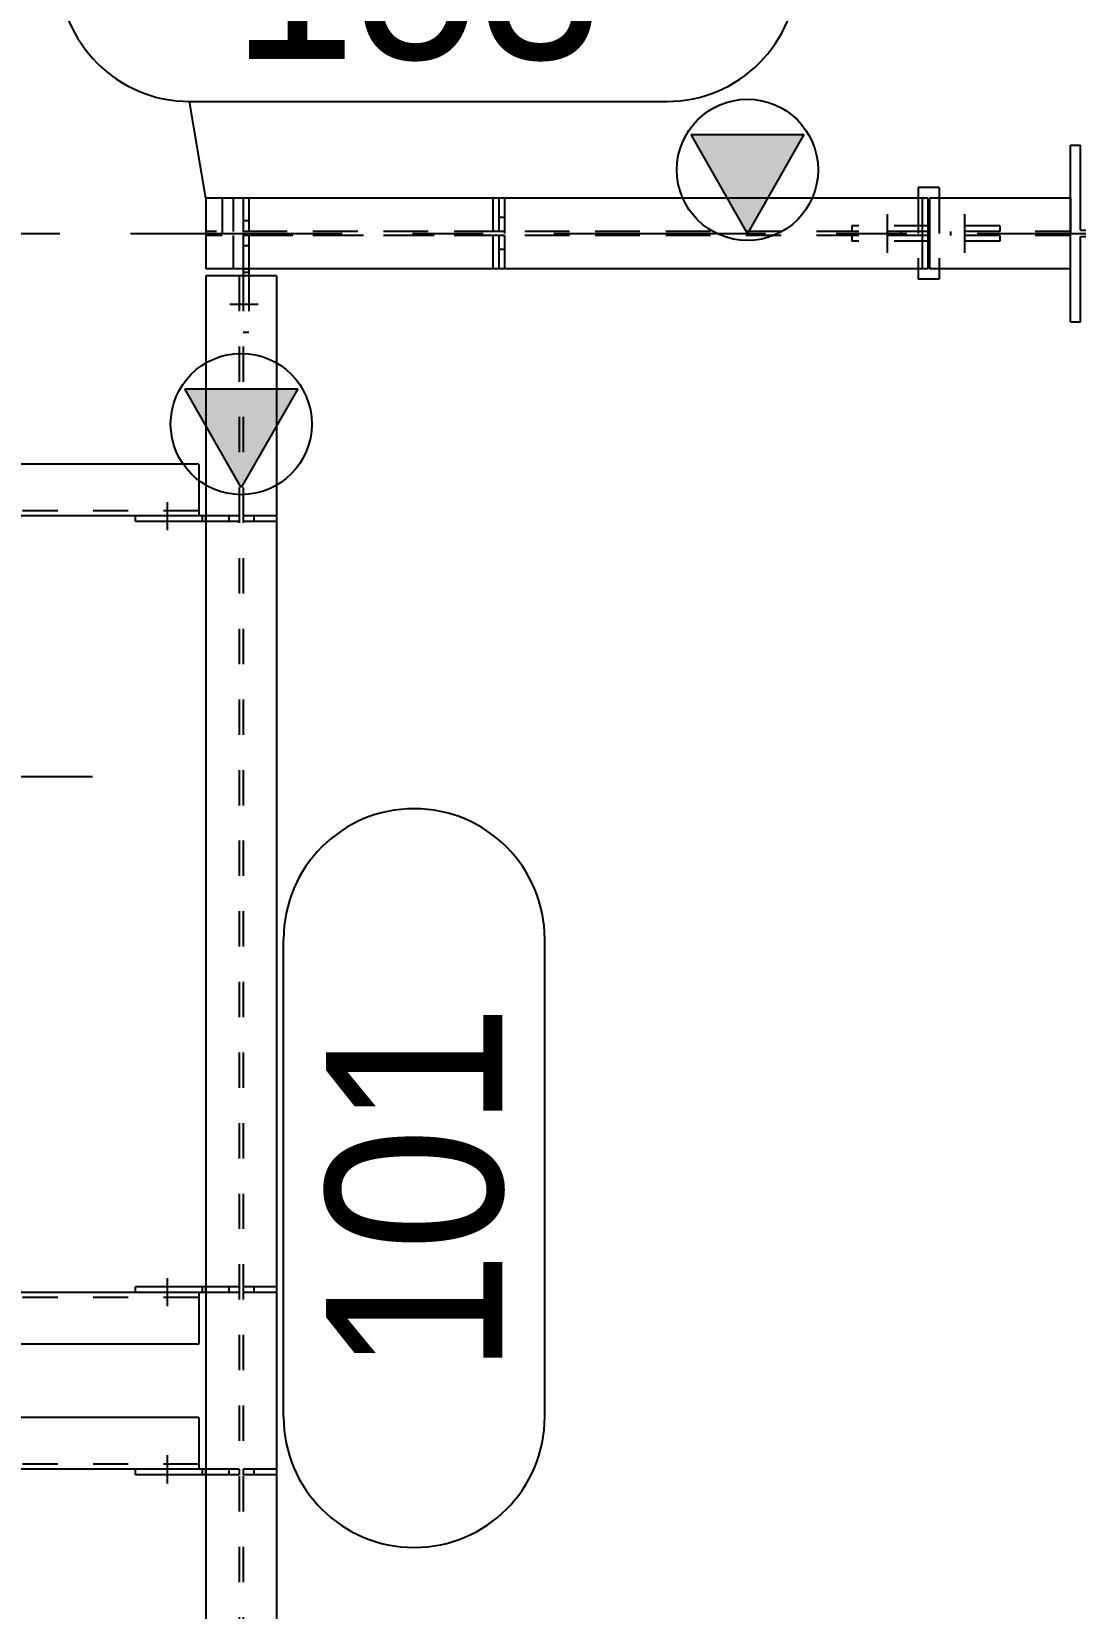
# Model space of a CAD drawing. Header units: millimetres. Extents: x 0 to 594, y 0 to 420.
# Drawn here: x 521.26 to 536.05, y 314.78 to 337.11 of the extents above; entities that cross this region are included whole.
import ezdxf

# ---------------------------------------------------------------- set-up
doc = ezdxf.new("R2010")
doc.units = ezdxf.units.MM
doc.header["$MEASUREMENT"] = 0
for name, pattern in [('XKITLINE00', [0]), ('XKITLINE02', [4, 2, -2]), ('XKITLINE03', [6, 3, -1, 1, -1]), ('XKITLINE04', [3, 0.5, -0.5, 0.5, -0.5, 0.5, -0.5])]:
    doc.linetypes.add(name, pattern=pattern)
for name, color, linetype in [('grid', 7, 'Continuous'), ('mark', 7, 'Continuous'), ('part1', 7, 'Continuous'), ('text', 7, 'Continuous')]:
    doc.layers.add(name, color=color, linetype=linetype)
doc.styles.add('STYLE_1', font='ARIAL.TTF', dxfattribs={"height": 0.2})

# ---------------------------------------------------------------- blocks, each defined once
blk = doc.blocks.new('*D33')
at = {"layer": 'text', "color": 1, "linetype": 'XKITLINE00'}
blk.add_line((531.445, 1465.713), (548.559, 1465.713), dxfattribs=at)
at = {"layer": 'text', "color": 1}
blk.add_solid([(531.445, 1465.713), (533.945, 1466.213), (531.445, 1465.713), (533.945, 1465.213)], dxfattribs=at)
at = {"layer": 'text', "color": 1, "style": 'STYLE_1', "width": 0.9}
blk.add_text('FR19.6', height=2.5, dxfattribs=at).set_placement((535.557, 1465.899))
blk = doc.blocks.new('*D37')
at = {"layer": 'grid', "color": 4, "linetype": 'XKITLINE03'}
blk.add_line((525.097, 1473.405), (577.167, 1473.405), dxfattribs=at)
blk = doc.blocks.new('*D39')
at = {"layer": 'part1', "color": 0, "linetype": 'XKITLINE00'}
for p, q in [((562.418, 1472.155), (562.418, 1474.655)), ((562.418, 1474.655), (562.558, 1474.655)), ((562.558, 1473.45), (562.558, 1474.655)), ((564.778, 1474.655), (564.918, 1474.655)), ((564.778, 1473.45), (564.778, 1474.655)), ((564.918, 1472.155), (564.918, 1474.655)), ((562.558, 1473.45), (564.778, 1473.45)), ((562.558, 1473.36), (564.778, 1473.36)), ((562.558, 1472.155), (562.558, 1473.36)), ((564.778, 1472.155), (564.778, 1473.36)), ((562.418, 1472.155), (562.558, 1472.155)), ((564.778, 1472.155), (564.918, 1472.155))]:
    blk.add_line(p, q, dxfattribs=at)
blk = doc.blocks.new('*D42')
at = {"layer": 'part1', "color": 0, "linetype": 'XKITLINE00'}
for p, q in [((551.168, 1472.805), (550.168, 1472.805)), ((550.168, 1472.805), (550.168, 1440.205)), ((551.168, 1472.805), (551.168, 1440.205)), ((550.668, 1469.805), (549.868, 1471.205)), ((549.868, 1471.205), (551.468, 1471.205)), ((551.468, 1471.205), (550.668, 1469.805))]:
    blk.add_line(p, q, dxfattribs=at)
at = {"layer": 'part1', "color": 2, "linetype": 'XKITLINE04'}
for p, q in [((550.641, 1472.805), (550.641, 1440.205)), ((550.696, 1472.805), (550.696, 1440.205))]:
    blk.add_line(p, q, dxfattribs=at)
at = {"layer": 'part1', "color": 0, "linetype": 'XKITLINE00'}
blk.add_circle((550.668, 1470.705), 1, dxfattribs=at)
at = {"layer": 'part1', "color": 0}
blk.add_solid([(549.868, 1471.205), (551.468, 1471.205), (549.868, 1471.205), (550.668, 1469.805)], dxfattribs=at)
blk = doc.blocks.new('*D46')
at = {"layer": 'part1', "color": 0, "linetype": 'XKITLINE00'}
for p, q in [((550.068, 1456.635), (545.33, 1456.635)), ((545.33, 1455.905), (545.33, 1456.635)), ((550.068, 1456.635), (550.068, 1455.905)), ((550.068, 1455.905), (545.33, 1455.905))]:
    blk.add_line(p, q, dxfattribs=at)
at = {"layer": 'part1', "color": 2, "linetype": 'XKITLINE04'}
for p, q in [((545.388, 1455.975), (545.36, 1456.635)), ((546.101, 1455.975), (546.128, 1456.635)), ((546.158, 1455.905), (546.158, 1456.635)), ((550.068, 1455.975), (545.388, 1455.975))]:
    blk.add_line(p, q, dxfattribs=at)
blk = doc.blocks.new('*D50')
at = {"layer": 'part1', "color": 2, "linetype": 'XKITLINE04'}
for p, q in [((550.068, 1455.905), (549.168, 1455.905)), ((549.168, 1455.825), (549.168, 1455.905)), ((550.641, 1455.905), (550.118, 1455.905)), ((550.118, 1455.825), (550.118, 1455.905)), ((550.641, 1455.825), (550.118, 1455.825)), ((550.168, 1455.825), (550.168, 1455.905)), ((550.168, 1455.825), (550.168, 1455.905)), ((550.168, 1455.905), (550.168, 1455.825)), ((550.491, 1455.905), (550.491, 1455.825)), ((550.641, 1455.905), (550.641, 1455.825))]:
    blk.add_line(p, q, dxfattribs=at)
at = {"layer": 'part1', "color": 0, "linetype": 'XKITLINE00'}
for p, q in [((549.168, 1455.825), (549.168, 1455.905)), ((550.168, 1455.825), (549.168, 1455.825)), ((550.168, 1455.905), (550.068, 1455.905)), ((550.118, 1455.825), (550.118, 1455.905))]:
    blk.add_line(p, q, dxfattribs=at)
blk = doc.blocks.new('*D51')
at = {"layer": 'part1', "color": 0, "linetype": 'XKITLINE00'}
blk.add_line((549.618, 1456.1), (549.618, 1455.7), dxfattribs=at)
blk.add_line((549.618, 1456.1), (549.618, 1455.7), dxfattribs=at)
blk = doc.blocks.new('*D52')
at = {"layer": 'part1', "color": 2, "linetype": 'XKITLINE04'}
for p, q in [((550.696, 1455.905), (550.696, 1455.825)), ((551.166, 1455.905), (550.696, 1455.905)), ((551.166, 1455.825), (550.696, 1455.825)), ((550.846, 1455.905), (550.846, 1455.825)), ((551.166, 1455.905), (551.166, 1455.825))]:
    blk.add_line(p, q, dxfattribs=at)
blk = doc.blocks.new('*D53')
at = {"layer": 'part1', "color": 2, "linetype": 'XKITLINE04'}
for p, q in [((545.524, 1457.675), (545.524, 1458.405)), ((546.353, 1458.405), (545.524, 1458.405)), ((545.555, 1457.675), (545.582, 1458.335)), ((550.068, 1458.335), (545.582, 1458.335)), ((546.322, 1457.675), (546.295, 1458.335)), ((546.353, 1457.675), (545.524, 1457.675))]:
    blk.add_line(p, q, dxfattribs=at)
at = {"layer": 'part1', "color": 0, "linetype": 'XKITLINE00'}
for p, q in [((546.353, 1457.675), (546.353, 1458.405)), ((550.068, 1458.405), (546.353, 1458.405)), ((550.068, 1458.405), (550.068, 1457.675)), ((550.068, 1457.675), (546.353, 1457.675))]:
    blk.add_line(p, q, dxfattribs=at)
blk = doc.blocks.new('*D54')
at = {"layer": 'part1', "color": 0, "linetype": 'XKITLINE00'}
for p, q in [((550.168, 1458.485), (549.168, 1458.485)), ((549.168, 1458.405), (549.168, 1458.485)), ((550.168, 1458.405), (550.068, 1458.405)), ((550.118, 1458.405), (550.118, 1458.485))]:
    blk.add_line(p, q, dxfattribs=at)
at = {"layer": 'part1', "color": 2, "linetype": 'XKITLINE04'}
for p, q in [((549.168, 1458.405), (549.168, 1458.485)), ((550.068, 1458.405), (549.168, 1458.405)), ((550.641, 1458.485), (550.118, 1458.485)), ((550.118, 1458.405), (550.118, 1458.485)), ((550.641, 1458.405), (550.118, 1458.405)), ((550.168, 1458.405), (550.168, 1458.485)), ((550.168, 1458.405), (550.168, 1458.485)), ((550.168, 1458.485), (550.168, 1458.405)), ((550.491, 1458.485), (550.491, 1458.405)), ((550.641, 1458.485), (550.641, 1458.405))]:
    blk.add_line(p, q, dxfattribs=at)
blk = doc.blocks.new('*D55')
at = {"layer": 'part1', "color": 0, "linetype": 'XKITLINE00'}
blk.add_line((549.618, 1458.61), (549.618, 1458.21), dxfattribs=at)
blk.add_line((549.618, 1458.61), (549.618, 1458.21), dxfattribs=at)
blk = doc.blocks.new('*D56')
at = {"layer": 'part1', "color": 2, "linetype": 'XKITLINE04'}
for p, q in [((550.696, 1458.485), (550.696, 1458.405)), ((551.166, 1458.485), (550.696, 1458.485)), ((551.166, 1458.405), (550.696, 1458.405)), ((550.846, 1458.485), (550.846, 1458.405)), ((551.166, 1458.485), (551.166, 1458.405))]:
    blk.add_line(p, q, dxfattribs=at)
blk = doc.blocks.new('*D57')
at = {"layer": 'part1', "color": 2, "linetype": 'XKITLINE04'}
for p, q in [((545.524, 1469.405), (545.524, 1470.135)), ((546.353, 1470.135), (545.524, 1470.135)), ((545.582, 1469.475), (545.555, 1470.135)), ((546.295, 1469.475), (546.322, 1470.135)), ((546.353, 1469.405), (545.524, 1469.405)), ((550.068, 1469.475), (545.582, 1469.475))]:
    blk.add_line(p, q, dxfattribs=at)
at = {"layer": 'part1', "color": 0, "linetype": 'XKITLINE00'}
for p, q in [((550.068, 1470.135), (546.353, 1470.135)), ((546.353, 1469.405), (546.353, 1470.135)), ((550.068, 1470.135), (550.068, 1469.405)), ((550.068, 1469.405), (546.353, 1469.405))]:
    blk.add_line(p, q, dxfattribs=at)
blk = doc.blocks.new('*D58')
at = {"layer": 'part1', "color": 2, "linetype": 'XKITLINE04'}
for p, q in [((550.068, 1469.405), (549.168, 1469.405)), ((549.168, 1469.325), (549.168, 1469.405)), ((550.641, 1469.405), (550.118, 1469.405)), ((550.118, 1469.325), (550.118, 1469.405)), ((550.168, 1469.325), (550.168, 1469.405)), ((550.168, 1469.325), (550.168, 1469.405)), ((550.168, 1469.405), (550.168, 1469.325)), ((550.491, 1469.405), (550.491, 1469.325)), ((550.641, 1469.405), (550.641, 1469.325)), ((550.641, 1469.325), (550.118, 1469.325))]:
    blk.add_line(p, q, dxfattribs=at)
at = {"layer": 'part1', "color": 0, "linetype": 'XKITLINE00'}
for p, q in [((549.168, 1469.325), (549.168, 1469.405)), ((550.168, 1469.405), (550.068, 1469.405)), ((550.118, 1469.325), (550.118, 1469.405)), ((550.168, 1469.325), (549.168, 1469.325))]:
    blk.add_line(p, q, dxfattribs=at)
blk = doc.blocks.new('*D59')
at = {"layer": 'part1', "color": 0, "linetype": 'XKITLINE00'}
blk.add_line((549.618, 1469.6), (549.618, 1469.2), dxfattribs=at)
blk.add_line((549.618, 1469.6), (549.618, 1469.2), dxfattribs=at)
blk = doc.blocks.new('*D60')
at = {"layer": 'part1', "color": 2, "linetype": 'XKITLINE04'}
for p, q in [((550.696, 1469.405), (550.696, 1469.325)), ((551.166, 1469.405), (550.696, 1469.405)), ((550.846, 1469.405), (550.846, 1469.325)), ((551.166, 1469.405), (551.166, 1469.325)), ((551.166, 1469.325), (550.696, 1469.325))]:
    blk.add_line(p, q, dxfattribs=at)
blk = doc.blocks.new('*D78')
at = {"layer": 'part1', "color": 0, "linetype": 'XKITLINE00'}
for p, q in [((557.841, 1473.405), (557.041, 1474.805)), ((557.041, 1474.805), (558.641, 1474.805)), ((558.641, 1474.805), (557.841, 1473.405)), ((550.168, 1473.905), (550.168, 1472.905)), ((560.398, 1473.905), (550.168, 1473.905)), ((560.318, 1473.905), (560.318, 1472.905)), ((560.398, 1473.905), (560.398, 1472.905)), ((560.398, 1472.905), (550.168, 1472.905))]:
    blk.add_line(p, q, dxfattribs=at)
at = {"layer": 'part1', "color": 2, "linetype": 'XKITLINE04'}
for p, q in [((560.318, 1473.432), (550.168, 1473.432)), ((560.318, 1473.377), (550.168, 1473.377)), ((554.4, 1473.377), (550.168, 1473.377)), ((560.018, 1473.432), (560.018, 1473.377)), ((560.266, 1473.432), (560.023, 1473.432)), ((560.318, 1472.905), (550.168, 1472.905))]:
    blk.add_line(p, q, dxfattribs=at)
at = {"layer": 'part1', "color": 0, "linetype": 'XKITLINE00'}
blk.add_circle((557.841, 1474.305), 1, dxfattribs=at)
at = {"layer": 'part1', "color": 0}
blk.add_solid([(557.041, 1474.805), (558.641, 1474.805), (557.041, 1474.805), (557.841, 1473.405)], dxfattribs=at)
blk = doc.blocks.new('*D84')
at = {"layer": 'mark', "color": 1, "linetype": 'XKITLINE00'}
for p, q in [((549.937, 1478.974), (556.7, 1478.974)), ((549.937, 1475.274), (556.7, 1475.274)), ((550.168, 1473.905), (549.937, 1475.274)), ((549.937, 1475.274), (549.937, 1475.274))]:
    blk.add_line(p, q, dxfattribs=at)
for centre, start, end in [((549.937, 1477.124), 90, -90), ((556.7, 1477.124), -90, 90)]:
    blk.add_arc(centre, 1.85, start, end, dxfattribs=at)
at = {"layer": 'mark', "color": 1, "style": 'STYLE_1', "width": 0.9}
blk.add_text('153', height=2.5, dxfattribs=at).set_placement((550.537, 1475.874))
blk = doc.blocks.new('*D87')
at = {"layer": 'part1', "color": 0, "linetype": 'XKITLINE02'}
blk.add_line((550.508, 1472.405), (550.908, 1472.405), dxfattribs=at)
blk.add_line((550.508, 1472.405), (550.908, 1472.405), dxfattribs=at)
blk = doc.blocks.new('*D103')
at = {"layer": 'part1', "color": 2, "linetype": 'XKITLINE04'}
for p, q in [((550.4, 1473.905), (550.4, 1472.905)), ((553.505, 1473.905), (550.4, 1473.905)), ((550.56, 1473.432), (550.56, 1473.905)), ((557.345, 1473.905), (554.24, 1473.905)), ((554.24, 1473.432), (554.24, 1473.905)), ((554.4, 1473.905), (554.4, 1472.905)), ((557.185, 1473.432), (550.56, 1473.432)), ((550.56, 1472.905), (550.56, 1473.377)), ((557.185, 1473.377), (550.56, 1473.377)), ((554.24, 1472.905), (554.24, 1473.377)), ((553.505, 1472.905), (550.4, 1472.905)), ((557.345, 1472.905), (554.24, 1472.905))]:
    blk.add_line(p, q, dxfattribs=at)
blk = doc.blocks.new('*D113')
at = {"layer": 'part1', "color": 2, "linetype": 'XKITLINE04'}
for p, q in [((554.4, 1473.377), (554.32, 1473.377)), ((554.32, 1473.377), (554.32, 1472.905)), ((554.4, 1473.377), (554.4, 1472.905)), ((554.4, 1473.177), (554.32, 1473.177)), ((554.4, 1472.905), (554.32, 1472.905))]:
    blk.add_line(p, q, dxfattribs=at)
blk = doc.blocks.new('*D114')
at = {"layer": 'part1', "color": 2, "linetype": 'XKITLINE04'}
for p, q in [((554.32, 1473.905), (554.32, 1473.432)), ((554.4, 1473.905), (554.32, 1473.905)), ((554.4, 1473.905), (554.4, 1473.432)), ((554.4, 1473.632), (554.32, 1473.632)), ((554.4, 1473.432), (554.32, 1473.432))]:
    blk.add_line(p, q, dxfattribs=at)
blk = doc.blocks.new('*D115')
at = {"layer": 'part1', "color": 0, "linetype": 'XKITLINE02'}
blk.add_line((559.818, 1473.68), (559.818, 1473.13), dxfattribs=at)
blk.add_line((559.818, 1473.68), (559.818, 1473.13), dxfattribs=at)
blk = doc.blocks.new('*D116')
at = {"layer": 'part1', "color": 0, "linetype": 'XKITLINE02'}
blk.add_line((560.918, 1473.68), (560.918, 1473.13), dxfattribs=at)
blk.add_line((560.918, 1473.68), (560.918, 1473.13), dxfattribs=at)
blk = doc.blocks.new('*D117')
at = {"layer": 'part1', "color": 2, "linetype": 'XKITLINE04'}
for p, q in [((560.558, 1474.055), (560.258, 1474.055)), ((560.258, 1474.055), (560.258, 1472.755)), ((560.558, 1474.055), (560.558, 1472.755)), ((560.558, 1472.755), (560.258, 1472.755))]:
    blk.add_line(p, q, dxfattribs=at)
blk = doc.blocks.new('*D118')
at = {"layer": 'part1', "color": 2, "linetype": 'XKITLINE04'}
for p, q in [((561.418, 1473.377), (559.318, 1473.377)), ((559.318, 1473.377), (559.318, 1473.297)), ((561.418, 1473.377), (561.418, 1473.297)), ((561.418, 1473.297), (559.318, 1473.297))]:
    blk.add_line(p, q, dxfattribs=at)
blk = doc.blocks.new('*D119')
at = {"layer": 'part1', "color": 2, "linetype": 'XKITLINE04'}
for p, q in [((561.418, 1473.512), (559.318, 1473.512)), ((559.318, 1473.512), (559.318, 1473.432)), ((561.418, 1473.432), (559.318, 1473.432)), ((561.418, 1473.512), (561.418, 1473.432))]:
    blk.add_line(p, q, dxfattribs=at)
blk = doc.blocks.new('*D120')
at = {"layer": 'part1', "color": 0, "linetype": 'XKITLINE00'}
for p, q in [((562.418, 1473.905), (560.418, 1473.905)), ((560.418, 1473.905), (560.418, 1472.905)), ((562.418, 1472.905), (560.418, 1472.905))]:
    blk.add_line(p, q, dxfattribs=at)
at = {"layer": 'part1', "color": 2, "linetype": 'XKITLINE04'}
for p, q in [((562.418, 1473.905), (562.418, 1472.905)), ((562.418, 1473.432), (560.418, 1473.432)), ((562.418, 1473.377), (560.418, 1473.377)), ((560.718, 1473.432), (560.718, 1473.377))]:
    blk.add_line(p, q, dxfattribs=at)
blk = doc.blocks.new('*D130')
at = {"layer": 'part1', "color": 0, "linetype": 'XKITLINE00'}
for p, q in [((560.258, 1474.055), (560.258, 1473.905)), ((560.558, 1474.055), (560.258, 1474.055)), ((560.558, 1474.055), (560.558, 1473.905)), ((560.258, 1472.905), (560.258, 1472.755)), ((560.558, 1472.905), (560.558, 1472.755)), ((560.558, 1472.755), (560.258, 1472.755))]:
    blk.add_line(p, q, dxfattribs=at)
at = {"layer": 'part1', "color": 2, "linetype": 'XKITLINE04'}
for p, q in [((560.258, 1473.905), (560.258, 1472.905)), ((560.558, 1473.905), (560.558, 1472.905))]:
    blk.add_line(p, q, dxfattribs=at)
blk = doc.blocks.new('*D166')
at = {"layer": 'mark', "color": 1, "linetype": 'XKITLINE00'}
for p, q in [((551.268, 1456.644), (551.268, 1463.407)), ((554.968, 1456.644), (554.968, 1463.407))]:
    blk.add_line(p, q, dxfattribs=at)
for centre, start, end in [((553.118, 1463.407), 0, 180), ((553.118, 1456.644), 180, 0)]:
    blk.add_arc(centre, 1.85, start, end, dxfattribs=at)
at = {"layer": 'mark', "color": 1, "style": 'STYLE_1', "width": 0.9}
blk.add_text('101', height=2.5, rotation=90.0002, dxfattribs=at).set_placement((554.368, 1457.244))
blk = doc.blocks.new('*D193')
at = {"layer": 'part1', "color": 2, "linetype": 'XKITLINE04'}
for p, q in [((550.696, 1473.905), (550.696, 1473.432)), ((550.776, 1473.905), (550.696, 1473.905)), ((550.776, 1473.905), (550.776, 1473.432)), ((550.776, 1473.582), (550.696, 1473.582)), ((550.776, 1473.432), (550.696, 1473.432))]:
    blk.add_line(p, q, dxfattribs=at)
blk = doc.blocks.new('*D194')
at = {"layer": 'part1', "color": 2, "linetype": 'XKITLINE04'}
for p, q in [((550.696, 1473.377), (550.696, 1472.905)), ((550.696, 1473.377), (550.696, 1472.905)), ((550.776, 1473.377), (550.696, 1473.377)), ((550.776, 1473.377), (550.776, 1472.905)), ((550.776, 1473.377), (550.776, 1472.905)), ((550.776, 1473.227), (550.696, 1473.227)), ((550.696, 1472.905), (550.776, 1472.905)), ((550.696, 1472.905), (550.776, 1472.905)), ((550.696, 1472.905), (550.776, 1472.905)), ((550.696, 1472.905), (550.776, 1472.905)), ((550.696, 1472.855), (550.776, 1472.855)), ((550.696, 1472.805), (550.696, 1472.005)), ((550.776, 1472.805), (550.776, 1472.005)), ((550.696, 1472.005), (550.776, 1472.005)), ((550.696, 1472.005), (550.776, 1472.005))]:
    blk.add_line(p, q, dxfattribs=at)
at = {"layer": 'part1', "color": 0, "linetype": 'XKITLINE00'}
for p, q in [((550.696, 1472.905), (550.696, 1472.805)), ((550.776, 1472.905), (550.776, 1472.805)), ((550.696, 1472.855), (550.776, 1472.855))]:
    blk.add_line(p, q, dxfattribs=at)

msp = doc.modelspace()

# ---------------------------------------------------------------- block references
at = {"layer": 'grid'}
msp.add_blockref('*D37', (-26.435, -1139.151), dxfattribs=at)
at = {"layer": 'mark'}
for name in ['*D84', '*D166']:
    msp.add_blockref(name, (-26.435, -1139.151), dxfattribs=at)
at = {"layer": 'part1'}
for name in ['*D78', '*D39', '*D117', '*D130', '*D103', '*D193', '*D114', '*D120', '*D119', '*D115', '*D116', '*D194', '*D113', '*D118', '*D42', '*D87', '*D57', '*D59', '*D58', '*D60', '*D55', '*D53', '*D54', '*D56', '*D46', '*D51', '*D50', '*D52']:
    msp.add_blockref(name, (-26.435, -1139.151), dxfattribs=at)
at = {"layer": 'text'}
msp.add_blockref('*D33', (-26.435, -1139.151), dxfattribs=at)

doc.saveas('drawing.dxf')
